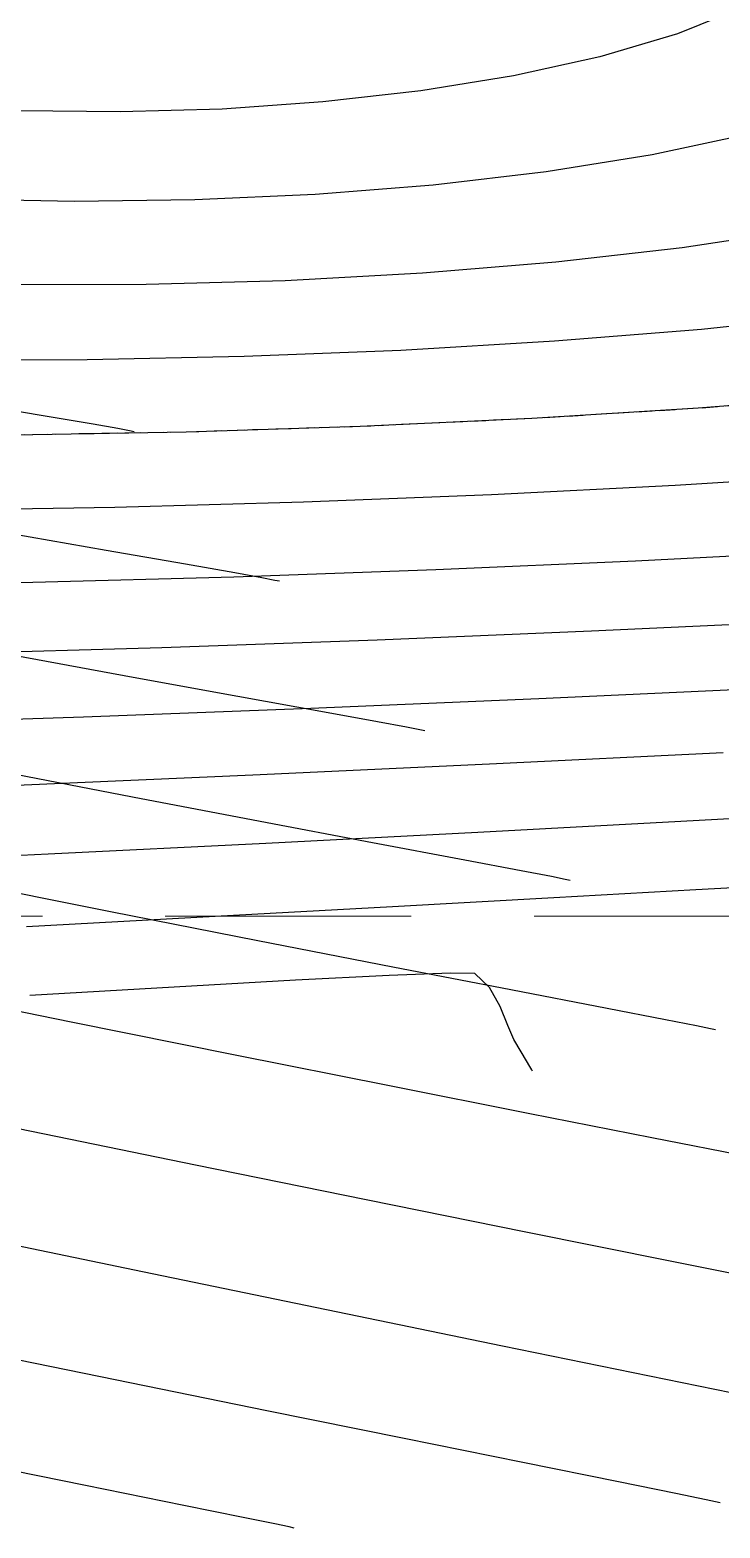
# Model space of a CAD drawing. Header units: inches. Extents: x 2547543 to 2548696, y 7125653 to 7126375.
# Drawn here: x 2548015.78 to 2548027.01, y 7125752.34 to 7125776.71 of the extents above; entities that cross this region are included whole.
import ezdxf

# ---------------------------------------------------------------- set-up
doc = ezdxf.new("R2010")
doc.units = ezdxf.units.IN
doc.header["$MEASUREMENT"] = 0
doc.linetypes.add('DASHED2', pattern=[0.375, 0.25, -0.125])
doc.linetypes.add('HIDDEN', pattern=[0.375, 0.25, -0.125])
for name, color, linetype in [('CONT-MJR', 6, 'Continuous'), ('CONT-MNR', 14, 'Continuous'), ('GRID', 254, 'HIDDEN'), ('V-100YR-LINE', 2, 'DASHED2'), ('V-TOPO-MAJR-E', 6, 'Continuous'), ('V-TOPO-MINR-E', 14, 'Continuous')]:
    doc.layers.add(name, color=color, linetype=linetype)

msp = doc.modelspace()

# ---------------------------------------------------------------- linework, layer by layer
at = {"layer": 'CONT-MJR', "color": 35}
for points, elevation in [([(2548028.296489536, 7125773.458385397), (2548026.39515411, 7125773.168994127)], 565), ([(2548026.39515411, 7125773.168994127), (2548024.338105964, 7125772.934786027)], 565), ([(2548022.16965014, 7125772.7566237), (2548019.934091682, 7125772.635369746)], 565), ([(2548017.675735631, 7125772.571886767), (2548015.438887034, 7125772.567037366)], 565), ([(2548019.934091682, 7125772.635369746), (2548017.675735631, 7125772.571886767)], 565), ([(2548024.922756432, 7125766.931859197), (2548021.434017491, 7125766.787349856)], 570), ([(2548017.930280093, 7125766.662909914), (2548014.472065884, 7125766.562141089)], 570), ([(2548020.106683149, 7125761.254416384), (2548018.132226151, 7125761.143179299)], 575), ([(2548021.631052703, 7125761.333071589), (2548020.106683149, 7125761.254416384)], 575), ([(2548022.628502491, 7125761.37138445), (2548021.631052703, 7125761.333071589)], 575), ([(2548023.022200192, 7125761.361594494), (2548022.628502491, 7125761.37138445)], 575), ([(2548023.26239649, 7125761.136231354), (2548023.022200192, 7125761.361594494)], 575), ([(2548023.863200348, 7125759.941869141), (2548023.776302787, 7125760.08856432)], 575), ([(2548023.961992519, 7125759.7750942), (2548023.948979051, 7125759.797062746)], 575)]:
    msp.add_lwpolyline(points, dxfattribs=dict(at, elevation=elevation))
at = {"layer": 'CONT-MJR', "color": 35, "extrusion": (0.08188500661064256, -0.9966417840389672, 0), "elevation": -6893198.060611847}
msp.add_lwpolyline([(3122961.485975528, 565.0000000000005), (3122959.310213023, 565.0000000000005)], dxfattribs=at)
at = {"layer": 'CONT-MJR', "color": 35, "extrusion": (0.04711045624482467, -0.9988896860576769, 0), "elevation": -6997816.476850772}
msp.add_lwpolyline([(2880897.36342628, 570.0000000000005), (2880893.94641348, 570.0000000000005)], dxfattribs=at)
at = {"layer": 'CONT-MJR', "color": 35, "extrusion": (0.0354939645437808, -0.9993698907216311, 0), "elevation": -7030837.393145844}
msp.add_lwpolyline([(2799337.61576788, 570), (2799334.109821353, 570)], dxfattribs=at)
at = {"layer": 'CONT-MJR', "color": 35, "extrusion": (0.05785657353293821, -0.9983249054786862, 0), "elevation": -6966405.221297768}
msp.add_lwpolyline([(2956022.084571157, 575.0000000000009), (2956019.732919799, 575.0000000000009)], dxfattribs=at)
at = {"layer": 'CONT-MJR', "color": 35, "extrusion": (0.8746880888352703, 0.4846862358781218, 0), "elevation": 5682483.940579979}
msp.add_lwpolyline([(4997826.231357764, 575), (4997826.585766001, 575)], dxfattribs=at)
at = {"layer": 'CONT-MJR', "color": 35, "extrusion": (0.9281171827150483, 0.372288188301861, 0), "elevation": 5017700.919488117}
msp.add_lwpolyline([(5664941.700730995, 575.0000000000009), (5664942.034687141, 575.0000000000009)], dxfattribs=at)
at = {"layer": 'CONT-MJR', "color": 35, "extrusion": (0.917180187491425, 0.398472713837716, 0), "elevation": 5176417.856200142}
msp.add_lwpolyline([(5520288.258504329, 575), (5520288.504066175, 575)], dxfattribs=at)
at = {"layer": 'CONT-MJR', "color": 35, "extrusion": (0.8603761940585533, 0.5096594987806259, 0), "elevation": 5823970.314194777}
msp.add_lwpolyline([(4832209.824061713, 575), (4832210.059418615, 575)], dxfattribs=at)
at = {"layer": 'CONT-MJR', "color": 35, "extrusion": (0.8603761926453922, 0.5096595011662385, 0), "elevation": 5823970.327593312}
msp.add_lwpolyline([(4832209.528946424, 575), (4832209.637412062, 575)], dxfattribs=at)
at = {"layer": 'CONT-MJR', "color": 35, "extrusion": (0.8603761963054177, 0.5096594949876057, 0), "elevation": 5823970.292891689}
msp.add_lwpolyline([(4832209.510929923, 575), (4832209.570770191, 575)], dxfattribs=at)
at = {"layer": 'CONT-MNR', "color": 35, "extrusion": (0.3723785815334199, -0.9280809188940145, 0), "elevation": -5664466.919497827}
msp.add_lwpolyline([(5018262.384329831, 563), (5018261.209048873, 563)], dxfattribs=at)
at = {"layer": 'CONT-MNR', "color": 35}
for points, elevation in [([(2548026.317518685, 7125776.654482094), (2548025.055764676, 7125776.280107809)], 563), ([(2548017.253688144, 7125775.380649732), (2548015.608944777, 7125775.399897945)], 563), ([(2548018.911147536, 7125775.428668542), (2548017.253688144, 7125775.380649732)], 563), ([(2548020.550703919, 7125775.543289063), (2548018.911147536, 7125775.428668542)], 563), ([(2548027.479587475, 7125775.018507915), (2548025.907518338, 7125774.681568135)], 564), ([(2548025.907518338, 7125774.681568135), (2548024.182826294, 7125774.405227713)], 564), ([(2548024.182826294, 7125774.405227713), (2548022.343045154, 7125774.190387577)], 564), ([(2548022.343045154, 7125774.190387577), (2548020.425708728, 7125774.03794864)], 564), ([(2548028.938930898, 7125772.080227681), (2548026.70804707, 7125771.843712635)], 566), ([(2548021.820721834, 7125771.502419542), (2548019.26827968, 7125771.400892518)], 566), ([(2548024.317977507, 7125771.650568086), (2548021.820721834, 7125771.502419542)], 566), ([(2548016.712650671, 7125771.347612528), (2548014.205834433, 7125771.344205085)], 566), ([(2548029.21623491, 7125770.759670314), (2548026.657401271, 7125770.558830036)], 567), ([(2548025.638239553, 7125768.069956828), (2548022.388986106, 7125767.929015022)], 569), ([(2548028.788289024, 7125768.233384755), (2548025.638239553, 7125768.069956828)], 569), ([(2548024.062560392, 7125765.83180961), (2548020.355087775, 7125765.675325772)], 571), ([(2548019.620776053, 7125763.480262135), (2548016.079625152, 7125763.302918186)], 573), ([(2548016.079625152, 7125763.302918186), (2548012.515591684, 7125763.133883964)], 573), ([(2548028.545077595, 7125762.82580224), (2548026.618956639, 7125762.724227609)], 574), ([(2548024.308939746, 7125762.596755491), (2548021.680480406, 7125762.44968176)], 574)]:
    msp.add_lwpolyline(points, dxfattribs=dict(at, elevation=elevation))
at = {"layer": 'CONT-MNR', "color": 35, "extrusion": (0.2161663986119322, -0.9763565373935628, 0), "elevation": -6406500.855209626}
msp.add_lwpolyline([(4028134.316423676, 563.0000000000009), (4028132.880336449, 563.0000000000009)], dxfattribs=at)
at = {"layer": 'CONT-MNR', "color": 35, "extrusion": (0.1604885285103553, -0.9870377055698434, 0), "elevation": -6624480.996730854}
msp.add_lwpolyline([(3658600.72068558, 563), (3658599.188937343, 563)], dxfattribs=at)
at = {"layer": 'CONT-MNR', "color": 35, "extrusion": (0.1127602132865402, -0.9936222291694032, 0), "elevation": -6793013.639127836}
msp.add_lwpolyline([(3335275.43089989, 563.0000000000009), (3335273.829653165, 563.0000000000009)], dxfattribs=at)
at = {"layer": 'CONT-MNR', "color": 35, "extrusion": (-0.02086526576526294, -0.999782296644897, 0), "elevation": -7177387.660611372}
msp.add_lwpolyline([(2398780.630057614, 564.0000000000005), (2398778.704839076, 564.0000000000005)], dxfattribs=at)
at = {"layer": 'CONT-MNR', "color": 35, "extrusion": (0.01272128341481546, -0.9999190812002139, 0), "elevation": -7092783.274654269}
msp.add_lwpolyline([(2638461.275707282, 564), (2638459.315703121, 564)], dxfattribs=at)
at = {"layer": 'CONT-MNR', "color": 35, "extrusion": (0.0454922051540369, -0.99896469370555, 0), "elevation": -7002481.61129131}
msp.add_lwpolyline([(2869549.618539275, 564.0000000000009), (2869547.659152812, 564.0000000000009)], dxfattribs=at)
at = {"layer": 'CONT-MNR', "color": 35, "extrusion": (0.08054868497104929, -0.996750675620255, 0), "elevation": -6897377.698932061}
msp.add_lwpolyline([(3113718.894159154, 566.0000000000009), (3113716.496298161, 566.0000000000009)], dxfattribs=at)
at = {"layer": 'CONT-MNR', "color": 35, "extrusion": (0.02084356337380089, -0.9997827493340152, 0), "elevation": -7071113.521213965}
msp.add_lwpolyline([(2695992.177178425, 566), (2695989.620994083, 566)], dxfattribs=at)
at = {"layer": 'CONT-MNR', "color": 35, "extrusion": (0.06135647288413533, -0.9981159167327301, 0), "elevation": -6956007.085240843}
msp.add_lwpolyline([(2980438.111082928, 567), (2980435.400635881, 567)], dxfattribs=at)
at = {"layer": 'CONT-MNR', "color": 35, "extrusion": (0.0320490814724106, -0.9994862962426123, 0), "elevation": -7040447.990330298}
msp.add_lwpolyline([(2775086.6203033, 567.0000000000009), (2775083.789758844, 567.0000000000009)], dxfattribs=at)
at = {"layer": 'CONT-MNR', "color": 35, "extrusion": (0.04631010072630087, -0.9989271117407515, 0), "elevation": -7000125.991261354}
msp.add_lwpolyline([(2875285.351708881, 567), (2875282.553280556, 567)], dxfattribs=at)
at = {"layer": 'CONT-MNR', "color": 35, "extrusion": (0.01769506555637161, -0.9998434300704065, 0), "elevation": -7079567.13953582}
msp.add_lwpolyline([(2673710.354831444, 567.0000000000009), (2673707.548058236, 567.0000000000009)], dxfattribs=at)
at = {"layer": 'CONT-MNR', "color": 35, "extrusion": (0.04996572595594252, -0.9987509330307011, 0), "elevation": -6989554.756585411}
msp.add_lwpolyline([(2900887.865176657, 568.0000000000009), (2900884.868740033, 568.0000000000009)], dxfattribs=at)
at = {"layer": 'CONT-MNR', "color": 35, "extrusion": (0.06178023295374797, -0.9980897769320055, 0), "elevation": -6954739.836384905}
msp.add_lwpolyline([(2983393.546525479, 568.0000000000005), (2983390.673350665, 568.0000000000005)], dxfattribs=at)
at = {"layer": 'CONT-MNR', "color": 35, "extrusion": (0.03898796310112611, -0.9992396803236074, 0), "elevation": -7021009.05241416}
msp.add_lwpolyline([(2823905.204306445, 568.0000000000005), (2823902.142984281, 568.0000000000005)], dxfattribs=at)
at = {"layer": 'CONT-MNR', "color": 35, "extrusion": (0.01687436036878253, -0.9998576178447331, 0), "elevation": -7081758.204994844}
msp.add_lwpolyline([(2667897.167108383, 568.0000000000005), (2667894.151203244, 568.0000000000005)], dxfattribs=at)
at = {"layer": 'CONT-MNR', "color": 35, "extrusion": (0.02816741601683841, -0.9996032196201324, 0), "elevation": -7051170.52237606}
msp.add_lwpolyline([(2747723.729127016, 568.0000000000005), (2747720.661321239, 568.0000000000005)], dxfattribs=at)
at = {"layer": 'CONT-MNR', "color": 35, "extrusion": (0.03511202559039093, -0.9993833827210356, 0), "elevation": -7031907.830057131}
msp.add_lwpolyline([(2796651.380228631, 569.0000000000009), (2796648.089360644, 569.0000000000009)], dxfattribs=at)
at = {"layer": 'CONT-MNR', "color": 35, "extrusion": (0.01757047187571569, -0.999845627343574, 0), "elevation": -7079897.862019909}
msp.add_lwpolyline([(2672825.58879572, 569.0000000000009), (2672822.399149803, 569.0000000000009)], dxfattribs=at)
at = {"layer": 'CONT-MNR', "color": 35, "extrusion": (0.02668209288708898, -0.9996439695807527, 0), "elevation": -7055244.341055688}
msp.add_lwpolyline([(2737242.326529579, 569.0000000000009), (2737239.056559897, 569.0000000000009)], dxfattribs=at)
at = {"layer": 'CONT-MNR', "color": 35, "extrusion": (0.0458881429935525, -0.9989465843240085, 0), "elevation": -7001335.345845155}
msp.add_lwpolyline([(2872331.755551278, 571.0000000000009), (2872328.095498737, 571.0000000000009)], dxfattribs=at)
at = {"layer": 'CONT-MNR', "color": 35, "extrusion": (0.03802855924247277, -0.9992766527253311, 0), "elevation": -7023713.729120113}
msp.add_lwpolyline([(2817159.853640226, 571.0000000000009), (2817156.153119907, 571.0000000000009)], dxfattribs=at)
at = {"layer": 'CONT-MNR', "color": 35, "extrusion": (0.0332508524416267, -0.9994470375222017, 0), "elevation": -7037101.52774526}
msp.add_lwpolyline([(2783545.47796458, 571), (2783541.848647897, 571)], dxfattribs=at)
at = {"layer": 'CONT-MNR', "color": 35, "extrusion": (0.04861076100079215, -0.998817798156863, 0), "elevation": -6993479.327734872}
msp.add_lwpolyline([(2891403.636777874, 572), (2891399.833921632, 572)], dxfattribs=at)
at = {"layer": 'CONT-MNR', "color": 35, "extrusion": (0.0462917544350755, -0.9989279621030351, 0), "elevation": -7000173.212779175}
msp.add_lwpolyline([(2875155.838932205, 572.0000000000009), (2875151.980370307, 572.0000000000009)], dxfattribs=at)
at = {"layer": 'CONT-MNR', "color": 35, "extrusion": (0.04338565412251789, -0.9990583992021493, 0), "elevation": -7008507.476842668}
msp.add_lwpolyline([(2854776.149924679, 572), (2854772.300488828, 572)], dxfattribs=at)
at = {"layer": 'CONT-MNR', "color": 35, "extrusion": (0.05390918610883984, -0.9985458425395813, 0), "elevation": -6978039.82530263}
msp.add_lwpolyline([(2928468.356989168, 573), (2928465.271000597, 573)], dxfattribs=at)
at = {"layer": 'CONT-MNR', "color": 35, "extrusion": (0.0532620342799152, -0.9985805704620762, 0), "elevation": -6979936.248204775}
msp.add_lwpolyline([(2923942.307564108, 573.0000000000009), (2923939.002988801, 573.0000000000009)], dxfattribs=at)
at = {"layer": 'CONT-MNR', "color": 35, "extrusion": (0.05196081695940485, -0.9986491243179015, 0), "elevation": -6983740.278536152}
msp.add_lwpolyline([(2914841.512699082, 573.0000000000009), (2914838.054926751, 573.0000000000009)], dxfattribs=at)
at = {"layer": 'CONT-MNR', "color": 35, "extrusion": (0.05509850554549938, -0.9984809235466908, 0), "elevation": -6974545.687066705}
msp.add_lwpolyline([(2936774.848694144, 574), (2936772.535162821, 574)], dxfattribs=at)
at = {"layer": 'CONT-MNR', "color": 35, "extrusion": (0.05446132018373968, -0.998515880997315, 0), "elevation": -6976418.342431848}
msp.add_lwpolyline([(2932315.657504176, 574), (2932312.583958901, 574)], dxfattribs=at)
at = {"layer": 'CONT-MNR', "color": 35, "extrusion": (0.05557331001890414, -0.9984546094908586, 0), "elevation": -6973148.365237403}
msp.add_lwpolyline([(2940086.197695536, 574.0000000000009), (2940083.311787383, 574.0000000000009)], dxfattribs=at)
at = {"layer": 'GRID', "color": 252, "linetype": 'HIDDEN', "lineweight": 0, "ltscale": 16}
msp.add_line((2547561.986892405, 7125762.2968139), (2548677.986892388, 7125762.2968139), dxfattribs=at)
at = {"layer": 'V-100YR-LINE', "color": 5}
for p, q in [((2548029.21623491, 7125770.759670314, 567), (2548026.657401271, 7125770.558830036, 567)), ((2548026.657401271, 7125770.558830036, 567), (2548023.952060932, 7125770.392526565, 567)), ((2548021.156635008, 7125770.262931067, 567), (2548018.327544613, 7125770.172214718, 567)), ((2548023.952060932, 7125770.392526565, 567), (2548021.156635008, 7125770.262931067, 567)), ((2548018.327544613, 7125770.172214718, 567), (2548015.521210861, 7125770.122548682, 567))]:
    msp.add_line(p, q, dxfattribs=at)
at = {"layer": 'V-TOPO-MAJR-E', "color": 35, "extrusion": (-0.1953736379175777, -0.9807288828248363, 0), "elevation": -7486256.334851746}
msp.add_lwpolyline([(1106727.842072805, 570.0000000000009), (1106725.273515406, 570.0000000000009)], dxfattribs=at)
at = {"layer": 'V-TOPO-MAJR-E', "color": 35, "extrusion": (-0.1929125105651973, -0.9812159615841116, 0), "elevation": -7483456.147778394}
msp.add_lwpolyline([(1125508.778472114, 570.0000000000009), (1125506.335746193, 570.0000000000009)], dxfattribs=at)
at = {"layer": 'V-TOPO-MAJR-E', "color": 35}
for points, elevation in [([(2548021.688856395, 7125761.468025577), (2548019.491512363, 7125761.895896679)], 570), ([(2548026.93763888, 7125760.445459486), (2548026.856729081, 7125760.462647608)], 570), ([(2548016.690720384, 7125753.030859553), (2548014.730704817, 7125753.427118022)], 575), ([(2548018.289905109, 7125752.707777542), (2548016.690720384, 7125753.030859553)], 575), ([(2548020.081561442, 7125752.341111037), (2548020.00041586, 7125752.358489174)], 575)]:
    msp.add_lwpolyline(points, dxfattribs=dict(at, elevation=elevation))
at = {"layer": 'V-TOPO-MAJR-E', "color": 35, "extrusion": (-0.1900328353226446, -0.9817777352839271, 0), "elevation": -7480121.7422486}
msp.add_lwpolyline([(1147464.263750159, 570.0000000000009), (1147462.307538009, 570.0000000000009)], dxfattribs=at)
at = {"layer": 'V-TOPO-MAJR-E', "color": 35, "extrusion": (-0.1898152718568197, -0.9818198218461073, 0), "elevation": -7479867.284188589}
msp.add_lwpolyline([(1149123.402097859, 570.0000000000009), (1149121.806584981, 570.0000000000009)], dxfattribs=at)
at = {"layer": 'V-TOPO-MAJR-E', "color": 35, "extrusion": (-0.1909590040065106, -0.9815980128284906, 0), "elevation": -7481200.984499157}
msp.add_lwpolyline([(1140409.229516907, 570.0000000000009), (1140408.265426272, 570.0000000000009)], dxfattribs=at)
at = {"layer": 'V-TOPO-MAJR-E', "color": 35, "extrusion": (-0.194040272300164, -0.9809935640592542, 0), "elevation": -7484744.979370953}
msp.add_lwpolyline([(1116913.21260659, 570.0000000000005), (1116912.698029632, 570.0000000000005)], dxfattribs=at)
at = {"layer": 'V-TOPO-MAJR-E', "color": 35, "extrusion": (-0.1998041180736216, -0.9798358609485686, 0), "elevation": -7491181.89676825}
msp.add_lwpolyline([(1072891.804040027, 570.0000000000009), (1072891.569659092, 570.0000000000009)], dxfattribs=at)
at = {"layer": 'V-TOPO-MAJR-E', "color": 35, "extrusion": (-0.1987399575078502, -0.9800522584483841, 0), "elevation": -7490003.081067038}
msp.add_lwpolyline([(1081020.273957661, 575.0000000000009), (1081019.289234135, 575.0000000000009)], dxfattribs=at)
at = {"layer": 'V-TOPO-MAJR-E', "color": 35, "extrusion": (-0.2006636982663564, -0.979660186083965, 0), "elevation": -7492110.998925638}
msp.add_lwpolyline([(1066313.689390775, 575.0000000000009), (1066313.165481268, 575.0000000000009)], dxfattribs=at)
at = {"layer": 'V-TOPO-MAJR-E', "color": 35, "extrusion": (-0.2042962527821511, -0.9789091076801623, 0), "elevation": -7496014.820897388}
msp.add_lwpolyline([(1038515.479865382, 575), (1038515.242686108, 575)], dxfattribs=at)
at = {"layer": 'V-TOPO-MINR-E', "color": 35, "extrusion": (-0.1657418658864776, -0.9861691710312531, 0), "elevation": -7449528.051542903}
msp.add_lwpolyline([(1331736.438383746, 566), (1331735.287129831, 566)], dxfattribs=at)
at = {"layer": 'V-TOPO-MINR-E', "color": 35, "extrusion": (-0.1673938999683376, -0.9858900964374226, 0), "elevation": -7451748.839493133}
msp.add_lwpolyline([(1319254.061759026, 566.0000000000009), (1319253.336230928, 566.0000000000009)], dxfattribs=at)
at = {"layer": 'V-TOPO-MINR-E', "color": 35, "extrusion": (-0.1743224790660983, -0.9846886174279917, 0), "elevation": -7460841.512090422}
msp.add_lwpolyline([(1266821.615795901, 566.0000000000009), (1266821.209888432, 566.0000000000009)], dxfattribs=at)
at = {"layer": 'V-TOPO-MINR-E', "color": 35}
for points, elevation in [([(2548017.406377564, 7125770.192057077), (2548017.213692819, 7125770.228789619)], 566), ([(2548018.316068886, 7125768.021686585), (2548017.023669934, 7125768.24682057)], 567), ([(2548019.843553033, 7125767.744095976), (2548019.7671425, 7125767.760061931)], 567), ([(2548017.466235262, 7125766.1788868), (2548015.552919355, 7125766.531354613)], 568), ([(2548021.441632242, 7125765.458606833), (2548020.576350688, 7125765.616102874)], 568), ([(2548021.911224287, 7125765.370722464), (2548021.441632242, 7125765.458606833)], 568), ([(2548022.129460255, 7125765.3277623), (2548021.911224287, 7125765.370722464)], 568), ([(2548022.208248315, 7125765.311217147), (2548022.129460255, 7125765.3277623)], 568), ([(2548017.453493649, 7125764.230608208), (2548015.208624065, 7125764.663891298)], 569), ([(2548022.861644354, 7125763.208659256), (2548021.358879079, 7125763.49105271)], 569), ([(2548024.267248303, 7125762.940597698), (2548023.775957143, 7125763.035577756)], 569), ([(2548024.4927186, 7125762.89529662), (2548024.267248303, 7125762.940597698)], 569), ([(2548019.120891331, 7125760.036578689), (2548016.456912229, 7125760.573084261)], 571), ([(2548023.918227584, 7125759.082048875), (2548021.632854522, 7125759.535213726)], 571), ([(2548025.902436298, 7125758.69014364), (2548023.918227584, 7125759.082048875)], 571), ([(2548027.510906445, 7125758.372557524), (2548025.902436298, 7125758.69014364)], 571), ([(2548021.254795655, 7125757.679593885), (2548018.478924584, 7125758.244189145)], 572), ([(2548028.226532557, 7125756.275564644), (2548026.19990562, 7125756.68225632)], 572), ([(2548023.471547691, 7125755.30194736), (2548020.610939666, 7125755.888992947)], 573), ([(2548026.130713194, 7125754.758685787), (2548023.471547691, 7125755.30194736)], 573), ([(2548025.360606706, 7125753.09124546), (2548023.802684799, 7125753.406368482)], 574), ([(2548027.012076922, 7125752.753414356), (2548026.788382847, 7125752.800172283)], 574)]:
    msp.add_lwpolyline(points, dxfattribs=dict(at, elevation=elevation))
at = {"layer": 'V-TOPO-MINR-E', "color": 35, "extrusion": (-0.2037242169952507, -0.9790283159386516, 0), "elevation": -7495423.641900023}
msp.add_lwpolyline([(1042889.311516052, 566.0000000000009), (1042889.237483273, 566.0000000000009)], dxfattribs=at)
at = {"layer": 'V-TOPO-MINR-E', "color": 35, "extrusion": (-0.1732434281388904, -0.9848790355199389, 0), "elevation": -7459446.962404082}
msp.add_lwpolyline([(1274996.029557985, 567), (1274994.463412951, 567)], dxfattribs=at)
at = {"layer": 'V-TOPO-MINR-E', "color": 35, "extrusion": (-0.1732401224512532, -0.984879616995435, 0), "elevation": -7459442.685080813}
msp.add_lwpolyline([(1275023.193184562, 567), (1275022.378591069, 567)], dxfattribs=at)
at = {"layer": 'V-TOPO-MINR-E', "color": 35, "extrusion": (-0.1790805140548823, -0.9838344217833808, 0), "elevation": -7466876.296074505}
msp.add_lwpolyline([(1230743.188929805, 567.0000000000009), (1230742.740902776, 567.0000000000009)], dxfattribs=at)
at = {"layer": 'V-TOPO-MINR-E', "color": 35, "extrusion": (-0.190071718074113, -0.9817702083422347, 0), "elevation": -7480172.993221957}
msp.add_lwpolyline([(1147162.97689553, 567), (1147162.765020418, 567)], dxfattribs=at)
at = {"layer": 'V-TOPO-MINR-E', "color": 35, "extrusion": (-0.1784924623431211, -0.9839412791862581, 0), "elevation": -7466137.40087767}
msp.add_lwpolyline([(1235205.74214136, 568.0000000000009), (1235204.013765615, 568.0000000000009)], dxfattribs=at)
at = {"layer": 'V-TOPO-MINR-E', "color": 35, "extrusion": (-0.1775403303038235, -0.9841135255221368, 0), "elevation": -7464938.737253662}
msp.add_lwpolyline([(1242430.731344891, 568.0000000000009), (1242429.299096327, 568.0000000000009)], dxfattribs=at)
at = {"layer": 'V-TOPO-MINR-E', "color": 35, "extrusion": (-0.1868498911819463, -0.9823884761973213, 0), "elevation": -7476365.448163564}
msp.add_lwpolyline([(1171696.825984946, 569), (1171694.712384456, 569)], dxfattribs=at)
at = {"layer": 'V-TOPO-MINR-E', "color": 35, "extrusion": (-0.1851658249797448, -0.9827072897152899, 0), "elevation": -7474346.204427429}
msp.add_lwpolyline([(1184511.288289409, 569), (1184509.42709566, 569)], dxfattribs=at)
at = {"layer": 'V-TOPO-MINR-E', "color": 35, "extrusion": (-0.1859989486652148, -0.9825499433084482, 0), "elevation": -7475347.810138361}
msp.add_lwpolyline([(1178176.183560357, 569), (1178175.253009401, 569)], dxfattribs=at)
at = {"layer": 'V-TOPO-MINR-E', "color": 35, "extrusion": (-0.2068142057594871, -0.9783802350293431, 0), "elevation": -7498673.237980999}
msp.add_lwpolyline([(1019227.890423124, 569), (1019227.808425353, 569)], dxfattribs=at)
at = {"layer": 'V-TOPO-MINR-E', "color": 35, "extrusion": (-0.1996556548986378, -0.9798661232367389, 0), "elevation": -7491017.282258596}
msp.add_lwpolyline([(1074016.613707966, 571), (1074013.815957611, 571)], dxfattribs=at)
at = {"layer": 'V-TOPO-MINR-E', "color": 35, "extrusion": (-0.1957303515388485, -0.980657753493276, 0), "elevation": -7486656.507663191}
msp.add_lwpolyline([(1104009.7515187, 571), (1104007.19001018, 571)], dxfattribs=at)
at = {"layer": 'V-TOPO-MINR-E', "color": 35, "extrusion": (-0.2008766712036117, -0.9796165387365385, 0), "elevation": -7492348.097257586}
msp.add_lwpolyline([(1064682.447066432, 572), (1064679.504070837, 572)], dxfattribs=at)
at = {"layer": 'V-TOPO-MINR-E', "color": 35, "extrusion": (-0.1981115000130459, -0.9801794904825244, 0), "elevation": -7489313.844538964}
msp.add_lwpolyline([(1085826.282582833, 572.0000000000009), (1085823.632630421, 572.0000000000009)], dxfattribs=at)
at = {"layer": 'V-TOPO-MINR-E', "color": 35, "extrusion": (-0.2035630959663833, -0.9790618294880977, 0), "elevation": -7495238.55689219}
msp.add_lwpolyline([(1044125.733694589, 573.0000000000005), (1044122.608174107, 573.0000000000005)], dxfattribs=at)
at = {"layer": 'V-TOPO-MINR-E', "color": 35, "extrusion": (-0.1972464232643734, -0.9803539404263195, 0), "elevation": -7488352.696284457}
msp.add_lwpolyline([(1092437.506759708, 572), (1092435.11203178, 572)], dxfattribs=at)
at = {"layer": 'V-TOPO-MINR-E', "color": 35, "extrusion": (-0.2021475059285298, -0.9793550867008732, 0), "elevation": -7493721.288029891}
msp.add_lwpolyline([(1054963.16552697, 573.0000000000005), (1054960.108162488, 573.0000000000005)], dxfattribs=at)
at = {"layer": 'V-TOPO-MINR-E', "color": 35, "extrusion": (-0.2005029896295555, -0.9796930902836921, 0), "elevation": -7491937.753663799}
msp.add_lwpolyline([(1067539.686225877, 574.0000000000009), (1067536.995362966, 574.0000000000009)], dxfattribs=at)
at = {"layer": 'V-TOPO-MINR-E', "color": 35, "extrusion": (-0.19942050392144, -0.9799140077658443, 0), "elevation": -7490753.765289282}
msp.add_lwpolyline([(1075818.634549576, 574.0000000000009), (1075816.115441976, 574.0000000000009)], dxfattribs=at)
at = {"layer": 'V-TOPO-MINR-E', "color": 35, "extrusion": (-0.1995459965499293, -0.9798884606223791, 0), "elevation": -7490893.274749635}
msp.add_lwpolyline([(1074868.007327111, 573.0000000000009), (1074865.568357793, 573.0000000000009)], dxfattribs=at)
at = {"layer": 'V-TOPO-MINR-E', "color": 35, "extrusion": (-0.198645765186007, -0.9800713545317329, 0), "elevation": -7489900.930160807}
msp.add_lwpolyline([(1081742.433327505, 574.0000000000005), (1081740.155035376, 574.0000000000005)], dxfattribs=at)
at = {"layer": 'V-TOPO-MINR-E', "color": 35, "extrusion": (-0.198210409871549, -0.980159493867479, 0), "elevation": -7489419.694503212}
msp.add_lwpolyline([(1085071.217481938, 574), (1085069.249067724, 574)], dxfattribs=at)
at = {"layer": 'V-TOPO-MINR-E', "color": 35, "extrusion": (-0.1990782963805145, -0.9799835875718697, 0), "elevation": -7490377.626433999}
msp.add_lwpolyline([(1078441.200607695, 574.0000000000009), (1078440.248278135, 574.0000000000009)], dxfattribs=at)
at = {"layer": 'V-TOPO-MINR-E', "color": 35, "extrusion": (-0.2010341094156048, -0.9795842418350118, 0), "elevation": -7492515.450430132}
msp.add_lwpolyline([(1063487.521574925, 574.0000000000009), (1063487.016759941, 574.0000000000009)], dxfattribs=at)

doc.saveas('drawing.dxf')
